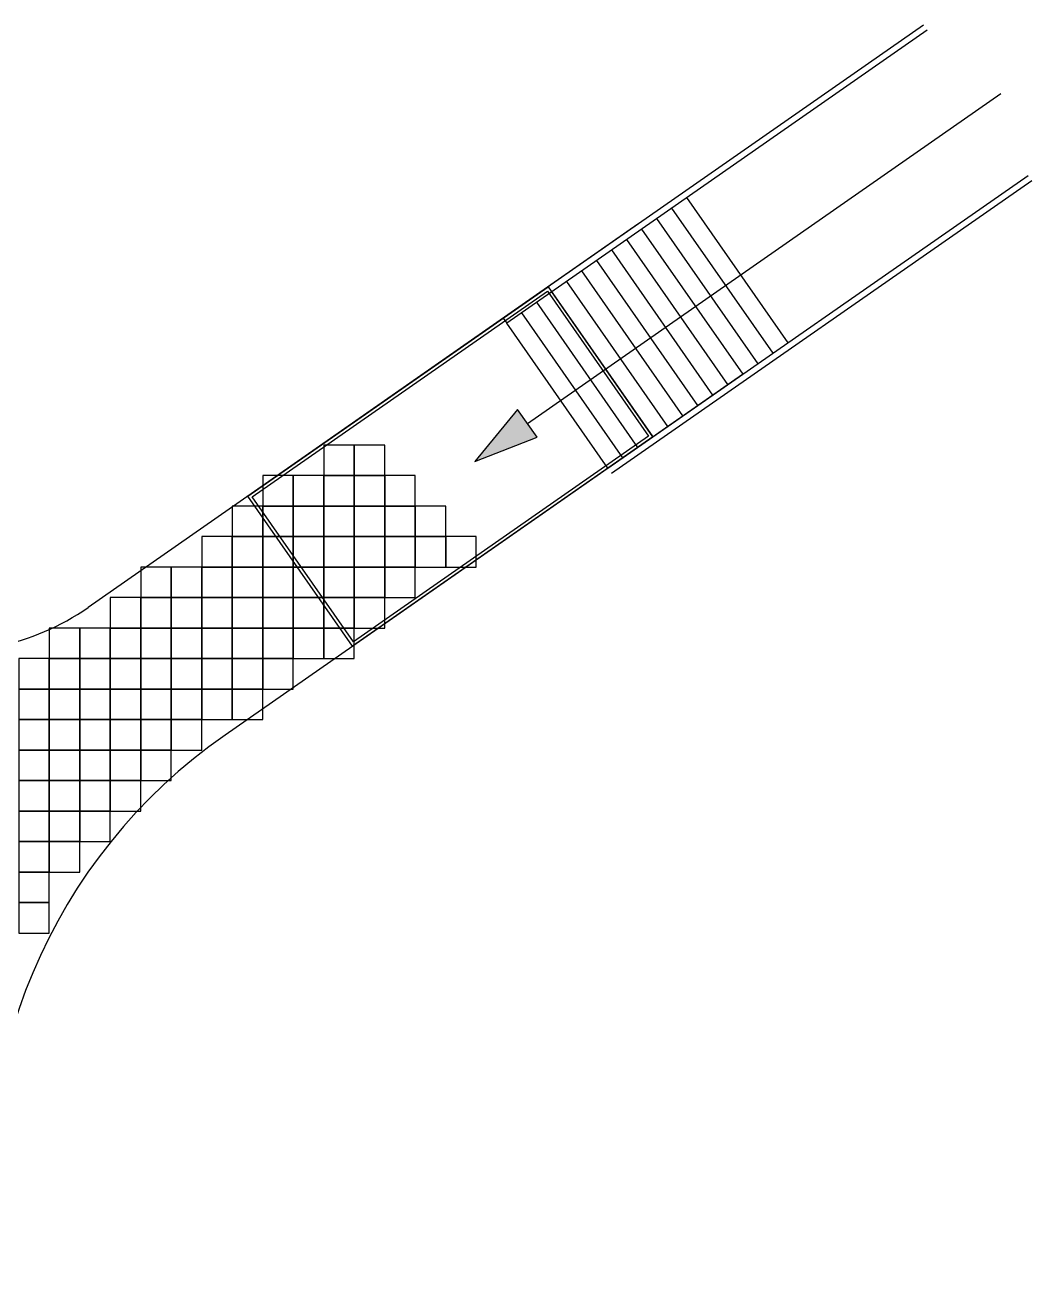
# Model space of a CAD drawing. Extents: x -160257 to 160150, y 7001 to 122208.
# Drawn here: x 143652 to 160150, y 74900 to 95601 of the extents above; entities that cross this region are included whole.
import ezdxf

# ---------------------------------------------------------------- set-up
doc = ezdxf.new("R2010")
doc.units = 0
doc.header["$LTSCALE"] = 1000
doc.header["$MEASUREMENT"] = 0
doc.linetypes.add('DASH', pattern=[0.35, 0.25, -0.1])
for name, color, linetype in [('A-G-VISIBLE', 9, 'Continuous'), ('A-P-BELOW', 73, 'DASH'), ('A-P-STAIR', 4, 'Continuous'), ('标注', 3, 'Continuous')]:
    doc.layers.add(name, color=color, linetype=linetype)

# ---------------------------------------------------------------- blocks, each defined once
blk = doc.blocks.new('dasd')
at = {"layer": '标注', "linetype": 'Continuous'}
h = blk.add_hatch(color=256, dxfattribs=at)
h.dxf.hatch_style = 1
h.paths.add_polyline_path([(-132742.889, 42140.486), (-132741.866, 42140.883), (-132742.19, 42141.336)])
at = {"layer": 'A-G-VISIBLE', "linetype": 'Continuous'}
for p, q in [((-132740.215, 42144.374), (-132749.23, 42138.09)), ((-132739.97, 42140.888), (-132741.628, 42143.267)), ((-132742.424, 42142.834), (-132742.367, 42142.752)), ((-132738.5, 42141.913), (-132746.984, 42135.999))]:
    blk.add_line(p, q, dxfattribs=at)
at = {"layer": 'A-G-VISIBLE', "linetype": 'Continuous', "flags": 128}
for points in [[(-132744.892, 42137.457), (-132746.608, 42139.918), (-132741.686, 42143.349), (-132739.97, 42140.888)], [(-132744.88, 42137.527), (-132746.538, 42139.906), (-132741.698, 42143.279), (-132740.04, 42140.9)]]:
    blk.add_lwpolyline(points, close=True, dxfattribs=at)
at = {"layer": 'A-G-VISIBLE', "linetype": 'Continuous'}
for centre, radius, start, end in [((-132751.517, 42141.372), 4, 211.9998, 304.8773), ((-132793.207, 42119.965), 43.092, 332.8786, 23.8551), ((-132741.838, 42128.615), 9, 124.8773, 189.5588)]:
    blk.add_arc(centre, radius, start, end, dxfattribs=at)
at = {"layer": 'A-P-BELOW', "linetype": 'DASH'}
for p, q in [((-132740.462, 42140.545), (-132742.121, 42142.924)), ((-132740.216, 42140.716), (-132741.874, 42143.095)), ((-132740.708, 42140.373), (-132742.367, 42142.752))]:
    blk.add_line(p, q, dxfattribs=at)
at = {"layer": 'A-P-STAIR', "linetype": 'Continuous'}
for p, q in [((-132735.533, 42147.638), (-132742.424, 42142.834)), ((-132735.476, 42147.556), (-132742.367, 42142.752)), ((-132740.708, 42140.373), (-132733.817, 42145.176)), ((-132740.651, 42140.291), (-132733.76, 42145.094)), ((-132737.755, 42142.432), (-132739.413, 42144.811)), ((-132738.001, 42142.26), (-132739.659, 42144.639)), ((-132738.247, 42142.089), (-132739.906, 42144.468)), ((-132738.493, 42141.917), (-132740.152, 42144.296)), ((-132738.986, 42141.574), (-132740.644, 42143.953)), ((-132738.74, 42141.746), (-132740.398, 42144.125)), ((-132739.232, 42141.402), (-132740.89, 42143.782)), ((-132739.478, 42141.231), (-132741.136, 42143.61)), ((-132739.724, 42141.059), (-132741.382, 42143.438))]:
    blk.add_line(p, q, dxfattribs=at)
at = {"layer": '标注', "linetype": 'Continuous'}
blk.add_line((-132742.028, 42141.11), (-132734.265, 42146.521), dxfattribs=at)
at = {"layer": '标注', "linetype": 'Continuous', "flags": 128}
blk.add_lwpolyline([(-132742.889, 42140.486), (-132741.866, 42140.883), (-132742.19, 42141.336)], close=True, dxfattribs=at)

msp = doc.modelspace()

# ---------------------------------------------------------------- linework, layer by layer
at = {"elevation": 2850}
for points in [[(148545, 88216), (149045, 88216), (149045, 88716), (148545, 88716)], [(149045, 88216), (149545, 88216), (149545, 88716), (149045, 88716)], [(147545, 87716), (148045, 87716), (148045, 88216), (147545, 88216)], [(148045, 87716), (148545, 87716), (148545, 88216), (148045, 88216)], [(148545, 87716), (149045, 87716), (149045, 88216), (148545, 88216)], [(149045, 87716), (149545, 87716), (149545, 88216), (149045, 88216)], [(149545, 87716), (150045, 87716), (150045, 88216), (149545, 88216)], [(147045, 87216), (147545, 87216), (147545, 87716), (147045, 87716)], [(147545, 87216), (148045, 87216), (148045, 87716), (147545, 87716)], [(148045, 87216), (148545, 87216), (148545, 87716), (148045, 87716)], [(148545, 87216), (149045, 87216), (149045, 87716), (148545, 87716)], [(149045, 87216), (149545, 87216), (149545, 87716), (149045, 87716)], [(149545, 87216), (150045, 87216), (150045, 87716), (149545, 87716)], [(150045, 87216), (150545, 87216), (150545, 87716), (150045, 87716)], [(146545, 86716), (147045, 86716), (147045, 87216), (146545, 87216)], [(147045, 86716), (147545, 86716), (147545, 87216), (147045, 87216)], [(147545, 86716), (148045, 86716), (148045, 87216), (147545, 87216)], [(148045, 86716), (148545, 86716), (148545, 87216), (148045, 87216)], [(148545, 86716), (149045, 86716), (149045, 87216), (148545, 87216)], [(149045, 86716), (149545, 86716), (149545, 87216), (149045, 87216)], [(149545, 86716), (150045, 86716), (150045, 87216), (149545, 87216)], [(150045, 86716), (150545, 86716), (150545, 87216), (150045, 87216)], [(150545, 86716), (151045, 86716), (151045, 87216), (150545, 87216)], [(145545, 86216), (146045, 86216), (146045, 86716), (145545, 86716)], [(146045, 86216), (146545, 86216), (146545, 86716), (146045, 86716)], [(146545, 86216), (147045, 86216), (147045, 86716), (146545, 86716)], [(147045, 86216), (147545, 86216), (147545, 86716), (147045, 86716)], [(147545, 86216), (148045, 86216), (148045, 86716), (147545, 86716)], [(148045, 86216), (148545, 86216), (148545, 86716), (148045, 86716)], [(148545, 86216), (149045, 86216), (149045, 86716), (148545, 86716)], [(149045, 86216), (149545, 86216), (149545, 86716), (149045, 86716)], [(149545, 86216), (150045, 86216), (150045, 86716), (149545, 86716)], [(145045, 85716), (145545, 85716), (145545, 86216), (145045, 86216)], [(145545, 85716), (146045, 85716), (146045, 86216), (145545, 86216)], [(146045, 85716), (146545, 85716), (146545, 86216), (146045, 86216)], [(146545, 85716), (147045, 85716), (147045, 86216), (146545, 86216)], [(147045, 85716), (147545, 85716), (147545, 86216), (147045, 86216)], [(147545, 85716), (148045, 85716), (148045, 86216), (147545, 86216)], [(148045, 85716), (148545, 85716), (148545, 86216), (148045, 86216)], [(148545, 85716), (149045, 85716), (149045, 86216), (148545, 86216)], [(149045, 85716), (149545, 85716), (149545, 86216), (149045, 86216)], [(144045, 85216), (144545, 85216), (144545, 85716), (144045, 85716)], [(144545, 85216), (145045, 85216), (145045, 85716), (144545, 85716)], [(145045, 85216), (145545, 85216), (145545, 85716), (145045, 85716)], [(145545, 85216), (146045, 85216), (146045, 85716), (145545, 85716)], [(146045, 85216), (146545, 85216), (146545, 85716), (146045, 85716)], [(146545, 85216), (147045, 85216), (147045, 85716), (146545, 85716)], [(147045, 85216), (147545, 85216), (147545, 85716), (147045, 85716)], [(147545, 85216), (148045, 85216), (148045, 85716), (147545, 85716)], [(148045, 85216), (148545, 85216), (148545, 85716), (148045, 85716)], [(148545, 85216), (149045, 85216), (149045, 85716), (148545, 85716)], [(143545, 84716), (144045, 84716), (144045, 85216), (143545, 85216)], [(144045, 84716), (144545, 84716), (144545, 85216), (144045, 85216)], [(144545, 84716), (145045, 84716), (145045, 85216), (144545, 85216)], [(145045, 84716), (145545, 84716), (145545, 85216), (145045, 85216)], [(145545, 84716), (146045, 84716), (146045, 85216), (145545, 85216)], [(146045, 84716), (146545, 84716), (146545, 85216), (146045, 85216)], [(146545, 84716), (147045, 84716), (147045, 85216), (146545, 85216)], [(147045, 84716), (147545, 84716), (147545, 85216), (147045, 85216)], [(147545, 84716), (148045, 84716), (148045, 85216), (147545, 85216)], [(143545, 84216), (144045, 84216), (144045, 84716), (143545, 84716)], [(144045, 84216), (144545, 84216), (144545, 84716), (144045, 84716)], [(144545, 84216), (145045, 84216), (145045, 84716), (144545, 84716)], [(145045, 84216), (145545, 84216), (145545, 84716), (145045, 84716)], [(145545, 84216), (146045, 84216), (146045, 84716), (145545, 84716)], [(146045, 84216), (146545, 84216), (146545, 84716), (146045, 84716)], [(146545, 84216), (147045, 84216), (147045, 84716), (146545, 84716)], [(147045, 84216), (147545, 84216), (147545, 84716), (147045, 84716)], [(143545, 83716), (144045, 83716), (144045, 84216), (143545, 84216)], [(144045, 83716), (144545, 83716), (144545, 84216), (144045, 84216)], [(144545, 83716), (145045, 83716), (145045, 84216), (144545, 84216)], [(145045, 83716), (145545, 83716), (145545, 84216), (145045, 84216)], [(145545, 83716), (146045, 83716), (146045, 84216), (145545, 84216)], [(146045, 83716), (146545, 83716), (146545, 84216), (146045, 84216)], [(143545, 83216), (144045, 83216), (144045, 83716), (143545, 83716)], [(144045, 83216), (144545, 83216), (144545, 83716), (144045, 83716)], [(144545, 83216), (145045, 83216), (145045, 83716), (144545, 83716)], [(145045, 83216), (145545, 83216), (145545, 83716), (145045, 83716)], [(145545, 83216), (146045, 83216), (146045, 83716), (145545, 83716)], [(143545, 82716), (144045, 82716), (144045, 83216), (143545, 83216)], [(144045, 82716), (144545, 82716), (144545, 83216), (144045, 83216)], [(144545, 82716), (145045, 82716), (145045, 83216), (144545, 83216)], [(145045, 82716), (145545, 82716), (145545, 83216), (145045, 83216)], [(143545, 82216), (144045, 82216), (144045, 82716), (143545, 82716)], [(144045, 82216), (144545, 82216), (144545, 82716), (144045, 82716)], [(144545, 82216), (145045, 82216), (145045, 82716), (144545, 82716)], [(143545, 81716), (144045, 81716), (144045, 82216), (143545, 82216)], [(144045, 81716), (144545, 81716), (144545, 82216), (144045, 82216)], [(143545, 81216), (144045, 81216), (144045, 81716), (143545, 81716)], [(143545, 80716), (144045, 80716), (144045, 81216), (143545, 81216)]]:
    msp.add_lwpolyline(points, close=True, dxfattribs=at)

# ---------------------------------------------------------------- block references
at = {"xscale": 1000, "yscale": 1000, "zscale": 1000}
msp.add_blockref('dasd', (132893911, -42052037, 2850), dxfattribs=at)

doc.saveas('drawing.dxf')
